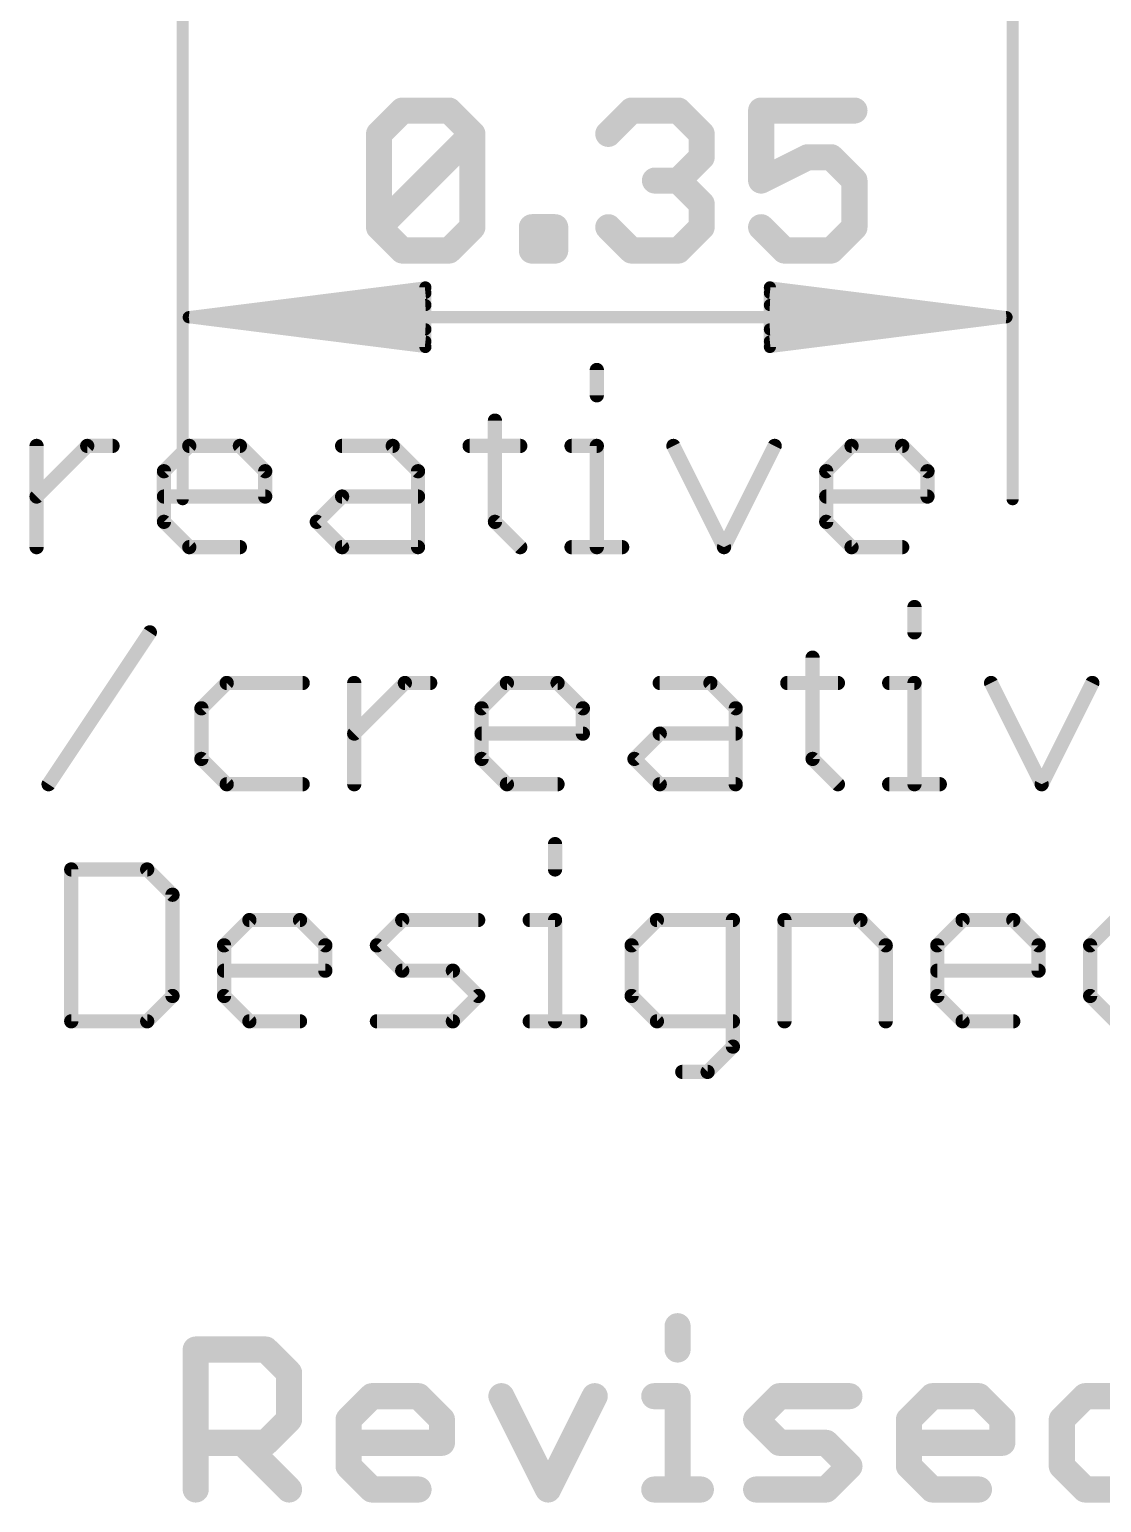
# Model space of a CAD drawing. Extents: x -33 to 74, y -17 to 52.
# Drawn here: x -1.64 to 9.84, y -16.51 to -0.73 of the extents above; entities that cross this region are included whole.
import ezdxf

# ---------------------------------------------------------------- set-up
doc = ezdxf.new("R2010")
doc.units = 0
doc.layers.add('47', color=253, linetype='CONTINUOUS')
doc.layers.add('51', color=53, linetype='CONTINUOUS')

msp = doc.modelspace()

# ---------------------------------------------------------------- linework, layer by layer
at = {"layer": '47'}
for points, const_width in [([(0, 0), (0, -5.76)], 0.13), ([(8.89, 0), (8.89, -5.76)], 0.13), ([(2.1033, -1.8459), (2.3533, -1.5959)], 0.2794), ([(2.3533, -1.5959), (2.8533, -1.5959)], 0.2794), ([(2.8533, -1.5959), (3.1032, -1.8459)], 0.2794), ([(4.559, -1.8459), (4.809, -1.5959)], 0.2794), ([(4.809, -1.5959), (5.309, -1.5959)], 0.2794), ([(5.309, -1.5959), (5.559, -1.8459)], 0.2794), ([(7.1961, -1.5959), (6.1962, -1.5959)], 0.2794), ([(6.1962, -1.5959), (6.1962, -2.3459)], 0.2794), ([(2.1033, -2.8458), (2.1033, -1.8459)], 0.2794), ([(2.1033, -2.8458), (3.1032, -1.8459)], 0.2794), ([(3.1032, -1.8459), (3.1032, -2.8458)], 0.2794), ([(5.559, -1.8459), (5.559, -2.0959)], 0.2794), ([(5.559, -2.0959), (5.309, -2.3459)], 0.2794), ([(6.1962, -2.3459), (6.6962, -2.0959)], 0.2794), ([(6.6962, -2.0959), (6.9461, -2.0959)], 0.2794), ([(6.9461, -2.0959), (7.1961, -2.3459)], 0.2794), ([(5.309, -2.3459), (5.059, -2.3459)], 0.2794), ([(5.309, -2.3459), (5.559, -2.5958)], 0.2794), ([(7.1961, -2.3459), (7.1961, -2.8458)], 0.2794), ([(5.559, -2.5958), (5.559, -2.8458)], 0.2794), ([(2.3533, -3.0958), (2.1033, -2.8458)], 0.2794), ([(3.1032, -2.8458), (2.8533, -3.0958)], 0.2794), ([(3.7405, -3.0958), (3.7405, -2.8458)], 0.2794), ([(3.7405, -2.8458), (3.9904, -2.8458)], 0.2794), ([(3.9904, -2.8458), (3.9904, -3.0958)], 0.2794), ([(4.809, -3.0958), (4.559, -2.8458)], 0.2794), ([(5.559, -2.8458), (5.309, -3.0958)], 0.2794), ([(6.4462, -3.0958), (6.1962, -2.8458)], 0.2794), ([(7.1961, -2.8458), (6.9461, -3.0958)], 0.2794), ([(2.8533, -3.0958), (2.3533, -3.0958)], 0.2794), ([(3.9904, -3.0958), (3.7405, -3.0958)], 0.2794), ([(5.309, -3.0958), (4.809, -3.0958)], 0.2794), ([(6.9461, -3.0958), (6.4462, -3.0958)], 0.2794), ([(0.065, -3.81), (2.6, -3.4908)], 0.13), ([(2.6, -3.4908), (2.6, -4.1292)], 0.13), ([(8.825, -3.81), (6.29, -3.4908)], 0.13), ([(6.29, -3.4908), (6.29, -4.1292)], 0.13), ([(0.065, -3.81), (2.6, -3.55)], 0.13), ([(0.065, -3.81), (2.6, -3.68)], 0.13), ([(8.825, -3.81), (6.29, -3.55)], 0.13), ([(8.825, -3.81), (6.29, -3.68)], 0.13), ([(0.065, -3.81), (8.825, -3.81)], 0.13), ([(2.6, -4.1292), (0.065, -3.81)], 0.13), ([(2.6, -3.94), (0.065, -3.81)], 0.13), ([(2.6, -4.07), (0.065, -3.81)], 0.13), ([(6.29, -4.1292), (8.825, -3.81)], 0.13), ([(6.29, -3.94), (8.825, -3.81)], 0.13), ([(6.29, -4.07), (8.825, -3.81)], 0.13)]:
    msp.add_lwpolyline(points, dxfattribs=dict(at, const_width=const_width))
for points, const_width in [([(2.3533, -1.5261, 1), (2.3533, -1.6658)], 0.1397), ([(2.4027, -1.6453, 1), (2.3039, -1.5465)], 0.1397), ([(2.9026, -1.5465, 1), (2.8039, -1.6453)], 0.1397), ([(2.8533, -1.6658, 1), (2.8533, -1.5261)], 0.1397), ([(4.809, -1.5261, 1), (4.809, -1.6658)], 0.1397), ([(4.8584, -1.6453, 1), (4.7596, -1.5465)], 0.1397), ([(5.3584, -1.5465, 1), (5.2596, -1.6453)], 0.1397), ([(5.309, -1.6658, 1), (5.309, -1.5261)], 0.1397), ([(6.1962, -1.5261, 1), (6.1962, -1.6658)], 0.1397), ([(6.266, -1.5959, 1), (6.1264, -1.5959)], 0.1397), ([(7.1961, -1.6658, 1), (7.1961, -1.5261)], 0.1397), ([(2.0539, -1.7965, 1), (2.1527, -1.8953)], 0.1397), ([(2.1732, -1.8459, 1), (2.0335, -1.8459)], 0.1397), ([(3.1731, -1.8459, 1), (3.0334, -1.8459)], 0.1397), ([(3.1526, -1.8953, 1), (3.0538, -1.7965)], 0.1397), ([(3.0538, -1.8953, 1), (3.1526, -1.7965)], 0.1397), ([(4.5097, -1.7965, 1), (4.6084, -1.8953)], 0.1397), ([(5.6288, -1.8459, 1), (5.4891, -1.8459)], 0.1397), ([(5.5096, -1.8953, 1), (5.6084, -1.7965)], 0.1397), ([(5.4891, -2.0959, 1), (5.6288, -2.0959)], 0.1397), ([(5.6084, -2.1453, 1), (5.5096, -2.0465)], 0.1397), ([(6.6962, -2.026, 1), (6.6962, -2.1657)], 0.1397), ([(6.7274, -2.1584, 1), (6.6649, -2.0334)], 0.1397), ([(6.9955, -2.0465, 1), (6.8967, -2.1453)], 0.1397), ([(6.9461, -2.1657, 1), (6.9461, -2.026)], 0.1397), ([(5.059, -2.276, 1), (5.059, -2.4157)], 0.1397), ([(5.3584, -2.2965, 1), (5.2596, -2.3953)], 0.1397), ([(5.309, -2.4157, 1), (5.309, -2.276)], 0.1397), ([(7.266, -2.3459, 1), (7.1263, -2.3459)], 0.1397), ([(5.2596, -2.2965, 1), (5.3584, -2.3953)], 0.1397), ([(6.165, -2.2834, 1), (6.2274, -2.4083)], 0.1397), ([(6.1264, -2.3459, 1), (6.266, -2.3459)], 0.1397), ([(7.1467, -2.3953, 1), (7.2455, -2.2965)], 0.1397), ([(5.6288, -2.5958, 1), (5.4891, -2.5958)], 0.1397), ([(5.5096, -2.6452, 1), (5.6084, -2.5464)], 0.1397), ([(2.1527, -2.7964, 1), (2.0539, -2.8952)], 0.1397), ([(2.0539, -2.7964, 1), (2.1527, -2.8952)], 0.1397), ([(2.0335, -2.8458, 1), (2.1732, -2.8458)], 0.1397), ([(3.0334, -2.8458, 1), (3.1731, -2.8458)], 0.1397), ([(3.1526, -2.8952, 1), (3.0538, -2.7964)], 0.1397), ([(3.8103, -2.8458, 1), (3.6706, -2.8458)], 0.1397), ([(3.7405, -2.776, 1), (3.7405, -2.9157)], 0.1397), ([(4.0603, -2.8458, 1), (3.9206, -2.8458)], 0.1397), ([(3.9904, -2.9157, 1), (3.9904, -2.776)], 0.1397), ([(4.6084, -2.7964, 1), (4.5097, -2.8952)], 0.1397), ([(5.4891, -2.8458, 1), (5.6288, -2.8458)], 0.1397), ([(5.6084, -2.8952, 1), (5.5096, -2.7964)], 0.1397), ([(6.2456, -2.7964, 1), (6.1468, -2.8952)], 0.1397), ([(7.1263, -2.8458, 1), (7.266, -2.8458)], 0.1397), ([(7.2455, -2.8952, 1), (7.1467, -2.7964)], 0.1397), ([(2.3533, -3.0259, 1), (2.3533, -3.1657)], 0.1397), ([(2.3039, -3.1452, 1), (2.4027, -3.0464)], 0.1397), ([(2.8039, -3.0464, 1), (2.9026, -3.1452)], 0.1397), ([(2.8533, -3.1657, 1), (2.8533, -3.0259)], 0.1397), ([(3.7405, -3.0259, 1), (3.7405, -3.1657)], 0.1397), ([(3.9904, -3.1657, 1), (3.9904, -3.0259)], 0.1397), ([(4.809, -3.0259, 1), (4.809, -3.1657)], 0.1397), ([(4.7596, -3.1452, 1), (4.8584, -3.0464)], 0.1397), ([(5.2596, -3.0464, 1), (5.3584, -3.1452)], 0.1397), ([(5.309, -3.1657, 1), (5.309, -3.0259)], 0.1397), ([(6.4462, -3.0259, 1), (6.4462, -3.1657)], 0.1397), ([(6.3968, -3.1452, 1), (6.4956, -3.0464)], 0.1397), ([(6.8967, -3.0464, 1), (6.9955, -3.1452)], 0.1397), ([(6.9461, -3.1657, 1), (6.9461, -3.0259)], 0.1397), ([(3.6706, -3.0958, 1), (3.8103, -3.0958)], 0.1397), ([(3.9206, -3.0958, 1), (4.0603, -3.0958)], 0.1397), ([(2.6325, -3.4908, 1), (2.5675, -3.4908)], 0.065), ([(2.6041, -3.523, 1), (2.5959, -3.4585)], 0.065), ([(6.2941, -3.4585, 1), (6.2859, -3.523)], 0.065), ([(6.3225, -3.4908, 1), (6.2575, -3.4908)], 0.065), ([(2.6033, -3.5823, 1), (2.5967, -3.5177)], 0.065), ([(2.6017, -3.7125, 1), (2.5983, -3.6475)], 0.065), ([(6.2933, -3.5177, 1), (6.2867, -3.5823)], 0.065), ([(6.2917, -3.6475, 1), (6.2883, -3.7125)], 0.065), ([(0.065, -3.7775, 1), (0.065, -3.8425)], 0.065), ([(0.0691, -3.7778, 1), (0.0609, -3.8422)], 0.065), ([(0.0633, -3.7775, 1), (0.0667, -3.8425)], 0.065), ([(0.0667, -3.7775, 1), (0.0633, -3.8425)], 0.065), ([(0.0683, -3.7777, 1), (0.0617, -3.8423)], 0.065), ([(0.0617, -3.7777, 1), (0.0683, -3.8423)], 0.065), ([(0.0609, -3.7778, 1), (0.0691, -3.8422)], 0.065), ([(8.8291, -3.8422, 1), (8.8209, -3.7778)], 0.065), ([(8.8209, -3.8422, 1), (8.8291, -3.7778)], 0.065), ([(8.8283, -3.8423, 1), (8.8217, -3.7777)], 0.065), ([(8.8217, -3.8423, 1), (8.8283, -3.7777)], 0.065), ([(8.8233, -3.8425, 1), (8.8267, -3.7775)], 0.065), ([(8.8267, -3.8425, 1), (8.8233, -3.7775)], 0.065), ([(8.825, -3.8425, 1), (8.825, -3.7775)], 0.065), ([(2.5983, -3.9725, 1), (2.6017, -3.9075)], 0.065), ([(6.2883, -3.9075, 1), (6.2917, -3.9725)], 0.065), ([(2.5675, -4.1292, 1), (2.6325, -4.1292)], 0.065), ([(2.5959, -4.1615, 1), (2.6041, -4.097)], 0.065), ([(2.5967, -4.1023, 1), (2.6033, -4.0377)], 0.065), ([(6.2867, -4.0377, 1), (6.2933, -4.1023)], 0.065), ([(6.2859, -4.097, 1), (6.2941, -4.1615)], 0.065), ([(6.2575, -4.1292, 1), (6.3225, -4.1292)], 0.065), ([(-0.0325, -5.76, 1), (0.0325, -5.76)], 0.065), ([(8.8575, -5.76, 1), (8.9225, -5.76)], 0.065)]:
    msp.add_lwpolyline(points, format="xyb", dxfattribs=dict(at, const_width=const_width))
at = {"layer": '51'}
for points, const_width in [([(4.4362, -4.3756), (4.4362, -4.6468)], 0.1524), ([(3.3448, -4.918), (3.3448, -6.0026)], 0.1524), ([(-1.565, -6.2738), (-1.565, -5.1891)], 0.1524), ([(-1.565, -5.7315), (-1.0226, -5.1891)], 0.1524), ([(-1.0226, -5.1891), (-0.7515, -5.1891)], 0.1524), ([(-0.2007, -5.4603), (0.0705, -5.1891)], 0.1524), ([(0.0705, -5.1891), (0.6128, -5.1891)], 0.1524), ([(0.6128, -5.1891), (0.884, -5.4603)], 0.1524), ([(1.7076, -5.1891), (2.25, -5.1891)], 0.1524), ([(2.25, -5.1891), (2.5211, -5.4603)], 0.1524), ([(3.0736, -5.1891), (3.616, -5.1891)], 0.1524), ([(4.1651, -5.1891), (4.4362, -5.1891)], 0.1524), ([(4.4362, -5.1891), (4.4362, -6.2738)], 0.1524), ([(5.2565, -5.1891), (5.7988, -6.2738)], 0.1524), ([(5.7988, -6.2738), (6.3412, -5.1891)], 0.1524), ([(6.8937, -5.4603), (7.1648, -5.1891)], 0.1524), ([(7.1648, -5.1891), (7.7072, -5.1891)], 0.1524), ([(7.7072, -5.1891), (7.9783, -5.4603)], 0.1524), ([(-0.2007, -6.0026), (-0.2007, -5.4603)], 0.1524), ([(0.884, -5.4603), (0.884, -5.7315)], 0.1524), ([(2.5211, -5.4603), (2.5211, -6.2738)], 0.1524), ([(6.8937, -6.0026), (6.8937, -5.4603)], 0.1524), ([(7.9783, -5.4603), (7.9783, -5.7315)], 0.1524), ([(0.884, -5.7315), (-0.2007, -5.7315)], 0.1524), ([(1.4365, -6.0026), (1.7076, -5.7315)], 0.1524), ([(1.7076, -5.7315), (2.5211, -5.7315)], 0.1524), ([(7.9783, -5.7315), (6.8937, -5.7315)], 0.1524), ([(0.0705, -6.2738), (-0.2007, -6.0026)], 0.1524), ([(1.7076, -6.2738), (1.4365, -6.0026)], 0.1524), ([(3.3448, -6.0026), (3.616, -6.2738)], 0.1524), ([(7.1648, -6.2738), (6.8937, -6.0026)], 0.1524), ([(0.6128, -6.2738), (0.0705, -6.2738)], 0.1524), ([(2.5211, -6.2738), (1.7076, -6.2738)], 0.1524), ([(4.1651, -6.2738), (4.7074, -6.2738)], 0.1524), ([(7.7072, -6.2738), (7.1648, -6.2738)], 0.1524), ([(7.839, -6.9156), (7.839, -7.1868)], 0.1524), ([(-1.4366, -8.8138), (-0.3519, -7.1868)], 0.1524), ([(6.7475, -7.458), (6.7475, -8.5426)], 0.1524), ([(0.4718, -7.7291), (0.2006, -8.0003)], 0.1524), ([(1.2853, -7.7291), (0.4718, -7.7291)], 0.1524), ([(1.8377, -8.8138), (1.8377, -7.7291)], 0.1524), ([(1.8377, -8.2715), (2.3801, -7.7291)], 0.1524), ([(2.3801, -7.7291), (2.6512, -7.7291)], 0.1524), ([(3.202, -8.0003), (3.4732, -7.7291)], 0.1524), ([(3.4732, -7.7291), (4.0155, -7.7291)], 0.1524), ([(4.0155, -7.7291), (4.2867, -8.0003)], 0.1524), ([(5.1104, -7.7291), (5.6527, -7.7291)], 0.1524), ([(5.6527, -7.7291), (5.9239, -8.0003)], 0.1524), ([(6.4764, -7.7291), (7.0187, -7.7291)], 0.1524), ([(7.5678, -7.7291), (7.839, -7.7291)], 0.1524), ([(7.839, -7.7291), (7.839, -8.8138)], 0.1524), ([(8.6592, -7.7291), (9.2016, -8.8138)], 0.1524), ([(9.2016, -8.8138), (9.7439, -7.7291)], 0.1524), ([(0.2006, -8.0003), (0.2006, -8.5426)], 0.1524), ([(3.202, -8.5426), (3.202, -8.0003)], 0.1524), ([(4.2867, -8.0003), (4.2867, -8.2715)], 0.1524), ([(5.9239, -8.0003), (5.9239, -8.8138)], 0.1524), ([(4.2867, -8.2715), (3.202, -8.2715)], 0.1524), ([(4.8392, -8.5426), (5.1104, -8.2715)], 0.1524), ([(5.1104, -8.2715), (5.9239, -8.2715)], 0.1524), ([(0.2006, -8.5426), (0.4718, -8.8138)], 0.1524), ([(3.4732, -8.8138), (3.202, -8.5426)], 0.1524), ([(5.1104, -8.8138), (4.8392, -8.5426)], 0.1524), ([(6.7475, -8.5426), (7.0187, -8.8138)], 0.1524), ([(0.4718, -8.8138), (1.2853, -8.8138)], 0.1524), ([(4.0155, -8.8138), (3.4732, -8.8138)], 0.1524), ([(5.9239, -8.8138), (5.1104, -8.8138)], 0.1524), ([(7.5678, -8.8138), (8.1101, -8.8138)], 0.1524), ([(3.9888, -9.4556), (3.9888, -9.7268)], 0.1524), ([(-1.1938, -9.7268), (-1.1938, -11.3538)], 0.1524), ([(-0.3803, -9.7268), (-1.1938, -9.7268)], 0.1524), ([(-0.1091, -9.998), (-0.3803, -9.7268)], 0.1524), ([(-0.1091, -11.0826), (-0.1091, -9.998)], 0.1524), ([(0.4434, -10.5403), (0.7145, -10.2691)], 0.1524), ([(0.7145, -10.2691), (1.2569, -10.2691)], 0.1524), ([(1.2569, -10.2691), (1.528, -10.5403)], 0.1524), ([(2.0805, -10.5403), (2.3517, -10.2691)], 0.1524), ([(2.3517, -10.2691), (3.1652, -10.2691)], 0.1524), ([(3.7177, -10.2691), (3.9888, -10.2691)], 0.1524), ([(3.9888, -10.2691), (3.9888, -11.3538)], 0.1524), ([(5.0803, -10.2691), (4.8091, -10.5403)], 0.1524), ([(5.8938, -10.2691), (5.0803, -10.2691)], 0.1524), ([(5.8938, -11.625), (5.8938, -10.2691)], 0.1524), ([(6.4463, -11.3538), (6.4463, -10.2691)], 0.1524), ([(6.4463, -10.2691), (7.2598, -10.2691)], 0.1524), ([(7.2598, -10.2691), (7.5309, -10.5403)], 0.1524), ([(8.0834, -10.5403), (8.3546, -10.2691)], 0.1524), ([(8.3546, -10.2691), (8.8969, -10.2691)], 0.1524), ([(8.8969, -10.2691), (9.1681, -10.5403)], 0.1524), ([(9.7206, -10.5403), (9.9917, -10.2691)], 0.1524), ([(0.4434, -11.0826), (0.4434, -10.5403)], 0.1524), ([(1.528, -10.5403), (1.528, -10.8115)], 0.1524), ([(2.3517, -10.8115), (2.0805, -10.5403)], 0.1524), ([(4.8091, -10.5403), (4.8091, -11.0826)], 0.1524), ([(7.5309, -10.5403), (7.5309, -11.3538)], 0.1524), ([(8.0834, -11.0826), (8.0834, -10.5403)], 0.1524), ([(9.1681, -10.5403), (9.1681, -10.8115)], 0.1524), ([(9.7206, -11.0826), (9.7206, -10.5403)], 0.1524), ([(1.528, -10.8115), (0.4434, -10.8115)], 0.1524), ([(2.894, -10.8115), (2.3517, -10.8115)], 0.1524), ([(3.1652, -11.0826), (2.894, -10.8115)], 0.1524), ([(9.1681, -10.8115), (8.0834, -10.8115)], 0.1524), ([(-0.3803, -11.3538), (-0.1091, -11.0826)], 0.1524), ([(0.7145, -11.3538), (0.4434, -11.0826)], 0.1524), ([(2.894, -11.3538), (3.1652, -11.0826)], 0.1524), ([(4.8091, -11.0826), (5.0803, -11.3538)], 0.1524), ([(8.3546, -11.3538), (8.0834, -11.0826)], 0.1524), ([(9.9917, -11.3538), (9.7206, -11.0826)], 0.1524), ([(-1.1938, -11.3538), (-0.3803, -11.3538)], 0.1524), ([(1.2569, -11.3538), (0.7145, -11.3538)], 0.1524), ([(2.0805, -11.3538), (2.894, -11.3538)], 0.1524), ([(3.7177, -11.3538), (4.26, -11.3538)], 0.1524), ([(5.0803, -11.3538), (5.8938, -11.3538)], 0.1524), ([(8.8969, -11.3538), (8.3546, -11.3538)], 0.1524), ([(5.6226, -11.8961), (5.8938, -11.625)], 0.1524), ([(5.3514, -11.8961), (5.6226, -11.8961)], 0.1524), ([(5.3011, -14.6204), (5.3011, -14.8704)], 0.2794), ([(0.1397, -16.3703), (0.1397, -14.8704)], 0.2794), ([(0.1397, -14.8704), (0.8896, -14.8704)], 0.2794), ([(0.8896, -14.8704), (1.1396, -15.1204)], 0.2794), ([(1.1396, -15.1204), (1.1396, -15.6204)], 0.2794), ([(1.7769, -15.6204), (2.0268, -15.3704)], 0.2794), ([(2.0268, -15.3704), (2.5268, -15.3704)], 0.2794), ([(2.5268, -15.3704), (2.7768, -15.6204)], 0.2794), ([(3.414, -15.3704), (3.914, -16.3703)], 0.2794), ([(3.914, -16.3703), (4.4139, -15.3704)], 0.2794), ([(5.0512, -15.3704), (5.3011, -15.3704)], 0.2794), ([(5.3011, -15.3704), (5.3011, -16.3703)], 0.2794), ([(6.1426, -15.6204), (6.3926, -15.3704)], 0.2794), ([(6.3926, -15.3704), (7.1425, -15.3704)], 0.2794), ([(7.7798, -15.6204), (8.0297, -15.3704)], 0.2794), ([(8.0297, -15.3704), (8.5297, -15.3704)], 0.2794), ([(8.5297, -15.3704), (8.7797, -15.6204)], 0.2794), ([(9.4169, -15.6204), (9.6669, -15.3704)], 0.2794), ([(9.6669, -15.3704), (10.4168, -15.3704)], 0.2794), ([(1.1396, -15.6204), (0.8896, -15.8703)], 0.2794), ([(1.7769, -16.1203), (1.7769, -15.6204)], 0.2794), ([(2.7768, -15.6204), (2.7768, -15.8703)], 0.2794), ([(6.3926, -15.8703), (6.1426, -15.6204)], 0.2794), ([(7.7798, -16.1203), (7.7798, -15.6204)], 0.2794), ([(8.7797, -15.6204), (8.7797, -15.8703)], 0.2794), ([(9.4169, -16.1203), (9.4169, -15.6204)], 0.2794), ([(0.8896, -15.8703), (0.1397, -15.8703)], 0.2794), ([(0.6397, -15.8703), (1.1396, -16.3703)], 0.2794), ([(2.7768, -15.8703), (1.7769, -15.8703)], 0.2794), ([(6.8925, -15.8703), (6.3926, -15.8703)], 0.2794), ([(7.1425, -16.1203), (6.8925, -15.8703)], 0.2794), ([(8.7797, -15.8703), (7.7798, -15.8703)], 0.2794), ([(2.0268, -16.3703), (1.7769, -16.1203)], 0.2794), ([(6.8925, -16.3703), (7.1425, -16.1203)], 0.2794), ([(8.0297, -16.3703), (7.7798, -16.1203)], 0.2794), ([(9.6669, -16.3703), (9.4169, -16.1203)], 0.2794), ([(2.5268, -16.3703), (2.0268, -16.3703)], 0.2794), ([(5.0512, -16.3703), (5.5511, -16.3703)], 0.2794), ([(6.1426, -16.3703), (6.8925, -16.3703)], 0.2794), ([(8.5297, -16.3703), (8.0297, -16.3703)], 0.2794), ([(10.4168, -16.3703), (9.6669, -16.3703)], 0.2794)]:
    msp.add_lwpolyline(points, dxfattribs=dict(at, const_width=const_width))
for points, const_width in [([(4.4743, -4.3756, 1), (4.3981, -4.3756)], 0.0762), ([(4.3981, -4.6468, 1), (4.4743, -4.6468)], 0.0762), ([(3.3829, -4.918, 1), (3.3067, -4.918)], 0.0762), ([(-1.5269, -5.1891, 1), (-1.6031, -5.1891)], 0.0762), ([(-1.0226, -5.151, 1), (-1.0226, -5.2272)], 0.0762), ([(-0.9957, -5.2161, 1), (-1.0496, -5.1622)], 0.0762), ([(-0.7515, -5.2272, 1), (-0.7515, -5.151)], 0.0762), ([(0.0705, -5.151, 1), (0.0705, -5.2272)], 0.0762), ([(0.0974, -5.2161, 1), (0.0435, -5.1622)], 0.0762), ([(0.6398, -5.1622, 1), (0.5859, -5.2161)], 0.0762), ([(0.6128, -5.2272, 1), (0.6128, -5.151)], 0.0762), ([(1.7076, -5.151, 1), (1.7076, -5.2272)], 0.0762), ([(2.2769, -5.1622, 1), (2.223, -5.2161)], 0.0762), ([(2.25, -5.2272, 1), (2.25, -5.151)], 0.0762), ([(3.0736, -5.151, 1), (3.0736, -5.2272)], 0.0762), ([(3.616, -5.2272, 1), (3.616, -5.151)], 0.0762), ([(4.1651, -5.151, 1), (4.1651, -5.2272)], 0.0762), ([(4.4743, -5.1891, 1), (4.3981, -5.1891)], 0.0762), ([(4.4362, -5.2272, 1), (4.4362, -5.151)], 0.0762), ([(5.2906, -5.1721, 1), (5.2224, -5.2062)], 0.0762), ([(6.3752, -5.2062, 1), (6.3071, -5.1721)], 0.0762), ([(7.1648, -5.151, 1), (7.1648, -5.2272)], 0.0762), ([(7.1918, -5.2161, 1), (7.1379, -5.1622)], 0.0762), ([(7.7341, -5.1622, 1), (7.6802, -5.2161)], 0.0762), ([(7.7072, -5.2272, 1), (7.7072, -5.151)], 0.0762), ([(-0.1626, -5.4603, 1), (-0.2388, -5.4603)], 0.0762), ([(-0.2276, -5.4334, 1), (-0.1737, -5.4872)], 0.0762), ([(0.9221, -5.4603, 1), (0.8459, -5.4603)], 0.0762), ([(0.857, -5.4872, 1), (0.9109, -5.4334)], 0.0762), ([(2.5592, -5.4603, 1), (2.483, -5.4603)], 0.0762), ([(2.4942, -5.4872, 1), (2.5481, -5.4334)], 0.0762), ([(6.9318, -5.4603, 1), (6.8556, -5.4603)], 0.0762), ([(6.8667, -5.4334, 1), (6.9206, -5.4872)], 0.0762), ([(8.0164, -5.4603, 1), (7.9402, -5.4603)], 0.0762), ([(7.9514, -5.4872, 1), (8.0053, -5.4334)], 0.0762), ([(-1.5919, -5.7045, 1), (-1.538, -5.7584)], 0.0762), ([(-0.2007, -5.6934, 1), (-0.2007, -5.7696)], 0.0762), ([(0.884, -5.7696, 1), (0.884, -5.6934)], 0.0762), ([(1.7076, -5.6934, 1), (1.7076, -5.7696)], 0.0762), ([(1.7346, -5.7584, 1), (1.6807, -5.7045)], 0.0762), ([(2.5211, -5.7696, 1), (2.5211, -5.6934)], 0.0762), ([(6.8937, -5.6934, 1), (6.8937, -5.7696)], 0.0762), ([(7.9783, -5.7696, 1), (7.9783, -5.6934)], 0.0762), ([(0.8459, -5.7315, 1), (0.9221, -5.7315)], 0.0762), ([(7.9402, -5.7315, 1), (8.0164, -5.7315)], 0.0762), ([(-0.1737, -5.9757, 1), (-0.2276, -6.0296)], 0.0762), ([(-0.2388, -6.0026, 1), (-0.1626, -6.0026)], 0.0762), ([(1.4634, -5.9757, 1), (1.4095, -6.0296)], 0.0762), ([(1.4095, -5.9757, 1), (1.4634, -6.0296)], 0.0762), ([(3.3717, -5.9757, 1), (3.3179, -6.0296)], 0.0762), ([(3.3067, -6.0026, 1), (3.3829, -6.0026)], 0.0762), ([(6.9206, -5.9757, 1), (6.8667, -6.0296)], 0.0762), ([(6.8556, -6.0026, 1), (6.9318, -6.0026)], 0.0762), ([(-1.6031, -6.2738, 1), (-1.5269, -6.2738)], 0.0762), ([(0.0705, -6.2357, 1), (0.0705, -6.3119)], 0.0762), ([(0.0435, -6.3007, 1), (0.0974, -6.2469)], 0.0762), ([(0.6128, -6.3119, 1), (0.6128, -6.2357)], 0.0762), ([(1.7076, -6.2357, 1), (1.7076, -6.3119)], 0.0762), ([(1.6807, -6.3007, 1), (1.7346, -6.2469)], 0.0762), ([(2.483, -6.2738, 1), (2.5592, -6.2738)], 0.0762), ([(2.5211, -6.3119, 1), (2.5211, -6.2357)], 0.0762), ([(3.589, -6.3007, 1), (3.6429, -6.2469)], 0.0762), ([(4.1651, -6.2357, 1), (4.1651, -6.3119)], 0.0762), ([(4.3981, -6.2738, 1), (4.4743, -6.2738)], 0.0762), ([(4.7074, -6.3119, 1), (4.7074, -6.2357)], 0.0762), ([(5.7648, -6.2568, 1), (5.8329, -6.2908)], 0.0762), ([(5.7648, -6.2908, 1), (5.8329, -6.2568)], 0.0762), ([(7.1648, -6.2357, 1), (7.1648, -6.3119)], 0.0762), ([(7.1379, -6.3007, 1), (7.1918, -6.2469)], 0.0762), ([(7.7072, -6.3119, 1), (7.7072, -6.2357)], 0.0762), ([(7.8771, -6.9156, 1), (7.8009, -6.9156)], 0.0762), ([(-0.3202, -7.2079, 1), (-0.3836, -7.1657)], 0.0762), ([(7.8009, -7.1868, 1), (7.8771, -7.1868)], 0.0762), ([(6.7856, -7.458, 1), (6.7094, -7.458)], 0.0762), ([(0.4718, -7.691, 1), (0.4718, -7.7672)], 0.0762), ([(0.4987, -7.7561, 1), (0.4448, -7.7022)], 0.0762), ([(1.2853, -7.7672, 1), (1.2853, -7.691)], 0.0762), ([(1.8758, -7.7291, 1), (1.7996, -7.7291)], 0.0762), ([(2.3801, -7.691, 1), (2.3801, -7.7672)], 0.0762), ([(2.407, -7.7561, 1), (2.3531, -7.7022)], 0.0762), ([(2.6512, -7.7672, 1), (2.6512, -7.691)], 0.0762), ([(3.4732, -7.691, 1), (3.4732, -7.7672)], 0.0762), ([(3.5001, -7.7561, 1), (3.4463, -7.7022)], 0.0762), ([(4.0425, -7.7022, 1), (3.9886, -7.7561)], 0.0762), ([(4.0155, -7.7672, 1), (4.0155, -7.691)], 0.0762), ([(5.1104, -7.691, 1), (5.1104, -7.7672)], 0.0762), ([(5.6796, -7.7022, 1), (5.6258, -7.7561)], 0.0762), ([(5.6527, -7.7672, 1), (5.6527, -7.691)], 0.0762), ([(6.4764, -7.691, 1), (6.4764, -7.7672)], 0.0762), ([(7.0187, -7.7672, 1), (7.0187, -7.691)], 0.0762), ([(7.5678, -7.691, 1), (7.5678, -7.7672)], 0.0762), ([(7.8771, -7.7291, 1), (7.8009, -7.7291)], 0.0762), ([(7.839, -7.7672, 1), (7.839, -7.691)], 0.0762), ([(8.6933, -7.7121, 1), (8.6252, -7.7462)], 0.0762), ([(9.778, -7.7462, 1), (9.7098, -7.7121)], 0.0762), ([(0.2387, -8.0003, 1), (0.1625, -8.0003)], 0.0762), ([(0.1736, -7.9734, 1), (0.2275, -8.0272)], 0.0762), ([(3.2401, -8.0003, 1), (3.1639, -8.0003)], 0.0762), ([(3.1751, -7.9734, 1), (3.229, -8.0272)], 0.0762), ([(4.3248, -8.0003, 1), (4.2486, -8.0003)], 0.0762), ([(4.2598, -8.0272, 1), (4.3136, -7.9734)], 0.0762), ([(5.962, -8.0003, 1), (5.8858, -8.0003)], 0.0762), ([(5.8969, -8.0272, 1), (5.9508, -7.9734)], 0.0762), ([(1.8108, -8.2445, 1), (1.8647, -8.2984)], 0.0762), ([(3.202, -8.2334, 1), (3.202, -8.3096)], 0.0762), ([(4.2867, -8.3096, 1), (4.2867, -8.2334)], 0.0762), ([(5.1104, -8.2334, 1), (5.1104, -8.3096)], 0.0762), ([(5.1373, -8.2984, 1), (5.0834, -8.2445)], 0.0762), ([(5.9239, -8.3096, 1), (5.9239, -8.2334)], 0.0762), ([(4.2486, -8.2715, 1), (4.3248, -8.2715)], 0.0762), ([(0.2275, -8.5157, 1), (0.1736, -8.5696)], 0.0762), ([(0.1625, -8.5426, 1), (0.2387, -8.5426)], 0.0762), ([(3.229, -8.5157, 1), (3.1751, -8.5696)], 0.0762), ([(3.1639, -8.5426, 1), (3.2401, -8.5426)], 0.0762), ([(4.8661, -8.5157, 1), (4.8123, -8.5696)], 0.0762), ([(4.8123, -8.5157, 1), (4.8661, -8.5696)], 0.0762), ([(6.7745, -8.5157, 1), (6.7206, -8.5696)], 0.0762), ([(6.7094, -8.5426, 1), (6.7856, -8.5426)], 0.0762), ([(-1.4683, -8.7927, 1), (-1.4049, -8.8349)], 0.0762), ([(0.4718, -8.7757, 1), (0.4718, -8.8519)], 0.0762), ([(0.4448, -8.8407, 1), (0.4987, -8.7869)], 0.0762), ([(1.2853, -8.8519, 1), (1.2853, -8.7757)], 0.0762), ([(1.7996, -8.8138, 1), (1.8758, -8.8138)], 0.0762), ([(3.4732, -8.7757, 1), (3.4732, -8.8519)], 0.0762), ([(3.4463, -8.8407, 1), (3.5001, -8.7869)], 0.0762), ([(4.0155, -8.8519, 1), (4.0155, -8.7757)], 0.0762), ([(5.1104, -8.7757, 1), (5.1104, -8.8519)], 0.0762), ([(5.0834, -8.8407, 1), (5.1373, -8.7869)], 0.0762), ([(5.8858, -8.8138, 1), (5.962, -8.8138)], 0.0762), ([(5.9239, -8.8519, 1), (5.9239, -8.7757)], 0.0762), ([(6.9917, -8.8407, 1), (7.0456, -8.7869)], 0.0762), ([(7.5678, -8.7757, 1), (7.5678, -8.8519)], 0.0762), ([(7.8009, -8.8138, 1), (7.8771, -8.8138)], 0.0762), ([(8.1101, -8.8519, 1), (8.1101, -8.7757)], 0.0762), ([(9.1675, -8.7968, 1), (9.2356, -8.8308)], 0.0762), ([(9.1675, -8.8308, 1), (9.2356, -8.7968)], 0.0762), ([(4.0269, -9.4556, 1), (3.9507, -9.4556)], 0.0762), ([(-1.1557, -9.7268, 1), (-1.2319, -9.7268)], 0.0762), ([(-1.1938, -9.6887, 1), (-1.1938, -9.7649)], 0.0762), ([(-0.3534, -9.6999, 1), (-0.4072, -9.7538)], 0.0762), ([(-0.3803, -9.7649, 1), (-0.3803, -9.6887)], 0.0762), ([(3.9507, -9.7268, 1), (4.0269, -9.7268)], 0.0762), ([(-0.071, -9.998, 1), (-0.1472, -9.998)], 0.0762), ([(-0.1361, -10.0249, 1), (-0.0822, -9.971)], 0.0762), ([(0.7145, -10.231, 1), (0.7145, -10.3072)], 0.0762), ([(0.7415, -10.2961, 1), (0.6876, -10.2422)], 0.0762), ([(1.2838, -10.2422, 1), (1.2299, -10.2961)], 0.0762), ([(1.2569, -10.3072, 1), (1.2569, -10.231)], 0.0762), ([(2.3517, -10.231, 1), (2.3517, -10.3072)], 0.0762), ([(2.3786, -10.2961, 1), (2.3247, -10.2422)], 0.0762), ([(3.1652, -10.3072, 1), (3.1652, -10.231)], 0.0762), ([(3.7177, -10.231, 1), (3.7177, -10.3072)], 0.0762), ([(4.0269, -10.2691, 1), (3.9507, -10.2691)], 0.0762), ([(3.9888, -10.3072, 1), (3.9888, -10.231)], 0.0762), ([(5.0803, -10.231, 1), (5.0803, -10.3072)], 0.0762), ([(5.1072, -10.2961, 1), (5.0533, -10.2422)], 0.0762), ([(5.9319, -10.2691, 1), (5.8557, -10.2691)], 0.0762), ([(5.8938, -10.3072, 1), (5.8938, -10.231)], 0.0762), ([(6.4844, -10.2691, 1), (6.4082, -10.2691)], 0.0762), ([(6.4463, -10.231, 1), (6.4463, -10.3072)], 0.0762), ([(7.2867, -10.2422, 1), (7.2328, -10.2961)], 0.0762), ([(7.2598, -10.3072, 1), (7.2598, -10.231)], 0.0762), ([(8.3546, -10.231, 1), (8.3546, -10.3072)], 0.0762), ([(8.3815, -10.2961, 1), (8.3276, -10.2422)], 0.0762), ([(8.9239, -10.2422, 1), (8.87, -10.2961)], 0.0762), ([(8.8969, -10.3072, 1), (8.8969, -10.231)], 0.0762), ([(0.4815, -10.5403, 1), (0.4053, -10.5403)], 0.0762), ([(0.4164, -10.5134, 1), (0.4703, -10.5672)], 0.0762), ([(1.5661, -10.5403, 1), (1.4899, -10.5403)], 0.0762), ([(1.5011, -10.5672, 1), (1.555, -10.5134)], 0.0762), ([(2.1075, -10.5134, 1), (2.0536, -10.5672)], 0.0762), ([(2.0536, -10.5134, 1), (2.1075, -10.5672)], 0.0762), ([(4.8472, -10.5403, 1), (4.771, -10.5403)], 0.0762), ([(4.7822, -10.5134, 1), (4.836, -10.5672)], 0.0762), ([(7.569, -10.5403, 1), (7.4928, -10.5403)], 0.0762), ([(7.504, -10.5672, 1), (7.5579, -10.5134)], 0.0762), ([(8.1215, -10.5403, 1), (8.0453, -10.5403)], 0.0762), ([(8.0565, -10.5134, 1), (8.1104, -10.5672)], 0.0762), ([(9.2062, -10.5403, 1), (9.13, -10.5403)], 0.0762), ([(9.1411, -10.5672, 1), (9.195, -10.5134)], 0.0762), ([(9.7587, -10.5403, 1), (9.6825, -10.5403)], 0.0762), ([(9.6936, -10.5134, 1), (9.7475, -10.5672)], 0.0762), ([(0.4434, -10.7734, 1), (0.4434, -10.8496)], 0.0762), ([(1.4899, -10.8115, 1), (1.5661, -10.8115)], 0.0762), ([(1.528, -10.8496, 1), (1.528, -10.7734)], 0.0762), ([(2.3517, -10.7734, 1), (2.3517, -10.8496)], 0.0762), ([(2.3247, -10.8384, 1), (2.3786, -10.7845)], 0.0762), ([(2.9209, -10.7845, 1), (2.8671, -10.8384)], 0.0762), ([(2.894, -10.8496, 1), (2.894, -10.7734)], 0.0762), ([(8.0834, -10.7734, 1), (8.0834, -10.8496)], 0.0762), ([(9.13, -10.8115, 1), (9.2062, -10.8115)], 0.0762), ([(9.1681, -10.8496, 1), (9.1681, -10.7734)], 0.0762), ([(-0.1472, -11.0826, 1), (-0.071, -11.0826)], 0.0762), ([(-0.0822, -11.1096, 1), (-0.1361, -11.0557)], 0.0762), ([(0.4703, -11.0557, 1), (0.4164, -11.1096)], 0.0762), ([(0.4053, -11.0826, 1), (0.4815, -11.0826)], 0.0762), ([(3.1921, -11.1096, 1), (3.1382, -11.0557)], 0.0762), ([(3.1382, -11.1096, 1), (3.1921, -11.0557)], 0.0762), ([(4.836, -11.0557, 1), (4.7822, -11.1096)], 0.0762), ([(4.771, -11.0826, 1), (4.8472, -11.0826)], 0.0762), ([(8.1104, -11.0557, 1), (8.0565, -11.1096)], 0.0762), ([(8.0453, -11.0826, 1), (8.1215, -11.0826)], 0.0762), ([(9.7475, -11.0557, 1), (9.6936, -11.1096)], 0.0762), ([(9.6825, -11.0826, 1), (9.7587, -11.0826)], 0.0762), ([(-1.1938, -11.3157, 1), (-1.1938, -11.3919)], 0.0762), ([(-1.2319, -11.3538, 1), (-1.1557, -11.3538)], 0.0762), ([(-0.4072, -11.3269, 1), (-0.3534, -11.3807)], 0.0762), ([(-0.3803, -11.3919, 1), (-0.3803, -11.3157)], 0.0762), ([(0.7145, -11.3157, 1), (0.7145, -11.3919)], 0.0762), ([(0.6876, -11.3807, 1), (0.7415, -11.3269)], 0.0762), ([(1.2569, -11.3919, 1), (1.2569, -11.3157)], 0.0762), ([(2.0805, -11.3157, 1), (2.0805, -11.3919)], 0.0762), ([(2.8671, -11.3269, 1), (2.9209, -11.3807)], 0.0762), ([(2.894, -11.3919, 1), (2.894, -11.3157)], 0.0762), ([(3.7177, -11.3157, 1), (3.7177, -11.3919)], 0.0762), ([(3.9507, -11.3538, 1), (4.0269, -11.3538)], 0.0762), ([(4.26, -11.3919, 1), (4.26, -11.3157)], 0.0762), ([(5.0803, -11.3157, 1), (5.0803, -11.3919)], 0.0762), ([(5.0533, -11.3807, 1), (5.1072, -11.3269)], 0.0762), ([(5.8938, -11.3919, 1), (5.8938, -11.3157)], 0.0762), ([(6.4082, -11.3538, 1), (6.4844, -11.3538)], 0.0762), ([(7.4928, -11.3538, 1), (7.569, -11.3538)], 0.0762), ([(8.3546, -11.3157, 1), (8.3546, -11.3919)], 0.0762), ([(8.3276, -11.3807, 1), (8.3815, -11.3269)], 0.0762), ([(8.8969, -11.3919, 1), (8.8969, -11.3157)], 0.0762), ([(5.8557, -11.625, 1), (5.9319, -11.625)], 0.0762), ([(5.9207, -11.6519, 1), (5.8668, -11.598)], 0.0762), ([(5.3514, -11.858, 1), (5.3514, -11.9342)], 0.0762), ([(5.5957, -11.8692, 1), (5.6495, -11.9231)], 0.0762), ([(5.6226, -11.9342, 1), (5.6226, -11.858)], 0.0762), ([(5.371, -14.6204, 1), (5.2313, -14.6204)], 0.1397), ([(0.1397, -14.8006, 1), (0.1397, -14.9403)], 0.1397), ([(0.2096, -14.8704, 1), (0.0699, -14.8704)], 0.1397), ([(0.939, -14.821, 1), (0.8402, -14.9198)], 0.1397), ([(0.8896, -14.9403, 1), (0.8896, -14.8006)], 0.1397), ([(5.2313, -14.8704, 1), (5.371, -14.8704)], 0.1397), ([(1.2095, -15.1204, 1), (1.0698, -15.1204)], 0.1397), ([(1.0902, -15.1698, 1), (1.189, -15.071)], 0.1397), ([(2.0268, -15.3005, 1), (2.0268, -15.4402)], 0.1397), ([(2.0762, -15.4198, 1), (1.9774, -15.321)], 0.1397), ([(2.5762, -15.321, 1), (2.4774, -15.4198)], 0.1397), ([(2.5268, -15.4402, 1), (2.5268, -15.3005)], 0.1397), ([(3.4765, -15.3391, 1), (3.3515, -15.4016)], 0.1397), ([(4.4764, -15.4016, 1), (4.3515, -15.3391)], 0.1397), ([(5.0512, -15.3005, 1), (5.0512, -15.4402)], 0.1397), ([(5.371, -15.3704, 1), (5.2313, -15.3704)], 0.1397), ([(5.3011, -15.4402, 1), (5.3011, -15.3005)], 0.1397), ([(6.3926, -15.3005, 1), (6.3926, -15.4402)], 0.1397), ([(6.442, -15.4198, 1), (6.3432, -15.321)], 0.1397), ([(7.1425, -15.4402, 1), (7.1425, -15.3005)], 0.1397), ([(8.0297, -15.3005, 1), (8.0297, -15.4402)], 0.1397), ([(8.0791, -15.4198, 1), (7.9803, -15.321)], 0.1397), ([(8.5791, -15.321, 1), (8.4803, -15.4198)], 0.1397), ([(8.5297, -15.4402, 1), (8.5297, -15.3005)], 0.1397), ([(9.6669, -15.3005, 1), (9.6669, -15.4402)], 0.1397), ([(9.7163, -15.4198, 1), (9.6175, -15.321)], 0.1397), ([(1.0698, -15.6204, 1), (1.2095, -15.6204)], 0.1397), ([(1.189, -15.6698, 1), (1.0902, -15.571)], 0.1397), ([(1.8467, -15.6204, 1), (1.707, -15.6204)], 0.1397), ([(1.7275, -15.571, 1), (1.8262, -15.6698)], 0.1397), ([(2.8466, -15.6204, 1), (2.7069, -15.6204)], 0.1397), ([(2.7274, -15.6698, 1), (2.8262, -15.571)], 0.1397), ([(6.192, -15.571, 1), (6.0932, -15.6698)], 0.1397), ([(6.0932, -15.571, 1), (6.192, -15.6698)], 0.1397), ([(7.8496, -15.6204, 1), (7.7099, -15.6204)], 0.1397), ([(7.7304, -15.571, 1), (7.8292, -15.6698)], 0.1397), ([(8.8495, -15.6204, 1), (8.7098, -15.6204)], 0.1397), ([(8.7303, -15.6698, 1), (8.8291, -15.571)], 0.1397), ([(9.4868, -15.6204, 1), (9.3471, -15.6204)], 0.1397), ([(9.3675, -15.571, 1), (9.4663, -15.6698)], 0.1397), ([(0.1397, -15.8005, 1), (0.1397, -15.9402)], 0.1397), ([(0.6891, -15.8209, 1), (0.5903, -15.9197)], 0.1397), ([(0.8402, -15.8209, 1), (0.939, -15.9197)], 0.1397), ([(0.8896, -15.9402, 1), (0.8896, -15.8005)], 0.1397), ([(1.7769, -15.8005, 1), (1.7769, -15.9402)], 0.1397), ([(2.7768, -15.9402, 1), (2.7768, -15.8005)], 0.1397), ([(6.3926, -15.8005, 1), (6.3926, -15.9402)], 0.1397), ([(6.3432, -15.9197, 1), (6.442, -15.8209)], 0.1397), ([(6.9419, -15.8209, 1), (6.8432, -15.9197)], 0.1397), ([(6.8925, -15.9402, 1), (6.8925, -15.8005)], 0.1397), ([(7.7798, -15.8005, 1), (7.7798, -15.9402)], 0.1397), ([(8.7797, -15.9402, 1), (8.7797, -15.8005)], 0.1397), ([(2.7069, -15.8703, 1), (2.8466, -15.8703)], 0.1397), ([(8.7098, -15.8703, 1), (8.8495, -15.8703)], 0.1397), ([(1.8262, -16.0709, 1), (1.7275, -16.1697)], 0.1397), ([(1.707, -16.1203, 1), (1.8467, -16.1203)], 0.1397), ([(7.1919, -16.1697, 1), (7.0931, -16.0709)], 0.1397), ([(7.0931, -16.1697, 1), (7.1919, -16.0709)], 0.1397), ([(7.8292, -16.0709, 1), (7.7304, -16.1697)], 0.1397), ([(7.7099, -16.1203, 1), (7.8496, -16.1203)], 0.1397), ([(9.4663, -16.0709, 1), (9.3675, -16.1697)], 0.1397), ([(9.3471, -16.1203, 1), (9.4868, -16.1203)], 0.1397), ([(1.0902, -16.4197, 1), (1.189, -16.3209)], 0.1397), ([(2.0268, -16.3005, 1), (2.0268, -16.4401)], 0.1397), ([(1.9774, -16.4197, 1), (2.0762, -16.3209)], 0.1397), ([(2.5268, -16.4401, 1), (2.5268, -16.3005)], 0.1397), ([(5.0512, -16.3005, 1), (5.0512, -16.4401)], 0.1397), ([(5.5511, -16.4401, 1), (5.5511, -16.3005)], 0.1397), ([(6.1426, -16.3005, 1), (6.1426, -16.4401)], 0.1397), ([(6.8432, -16.3209, 1), (6.9419, -16.4197)], 0.1397), ([(6.8925, -16.4401, 1), (6.8925, -16.3005)], 0.1397), ([(8.0297, -16.3005, 1), (8.0297, -16.4401)], 0.1397), ([(7.9803, -16.4197, 1), (8.0791, -16.3209)], 0.1397), ([(8.5297, -16.4401, 1), (8.5297, -16.3005)], 0.1397), ([(9.6669, -16.3005, 1), (9.6669, -16.4401)], 0.1397), ([(9.6175, -16.4197, 1), (9.7163, -16.3209)], 0.1397), ([(0.0699, -16.3703, 1), (0.2096, -16.3703)], 0.1397), ([(3.8515, -16.3391, 1), (3.9764, -16.4015)], 0.1397), ([(3.8515, -16.4015, 1), (3.9764, -16.3391)], 0.1397), ([(5.2313, -16.3703, 1), (5.371, -16.3703)], 0.1397)]:
    msp.add_lwpolyline(points, format="xyb", dxfattribs=dict(at, const_width=const_width))

doc.saveas('drawing.dxf')
